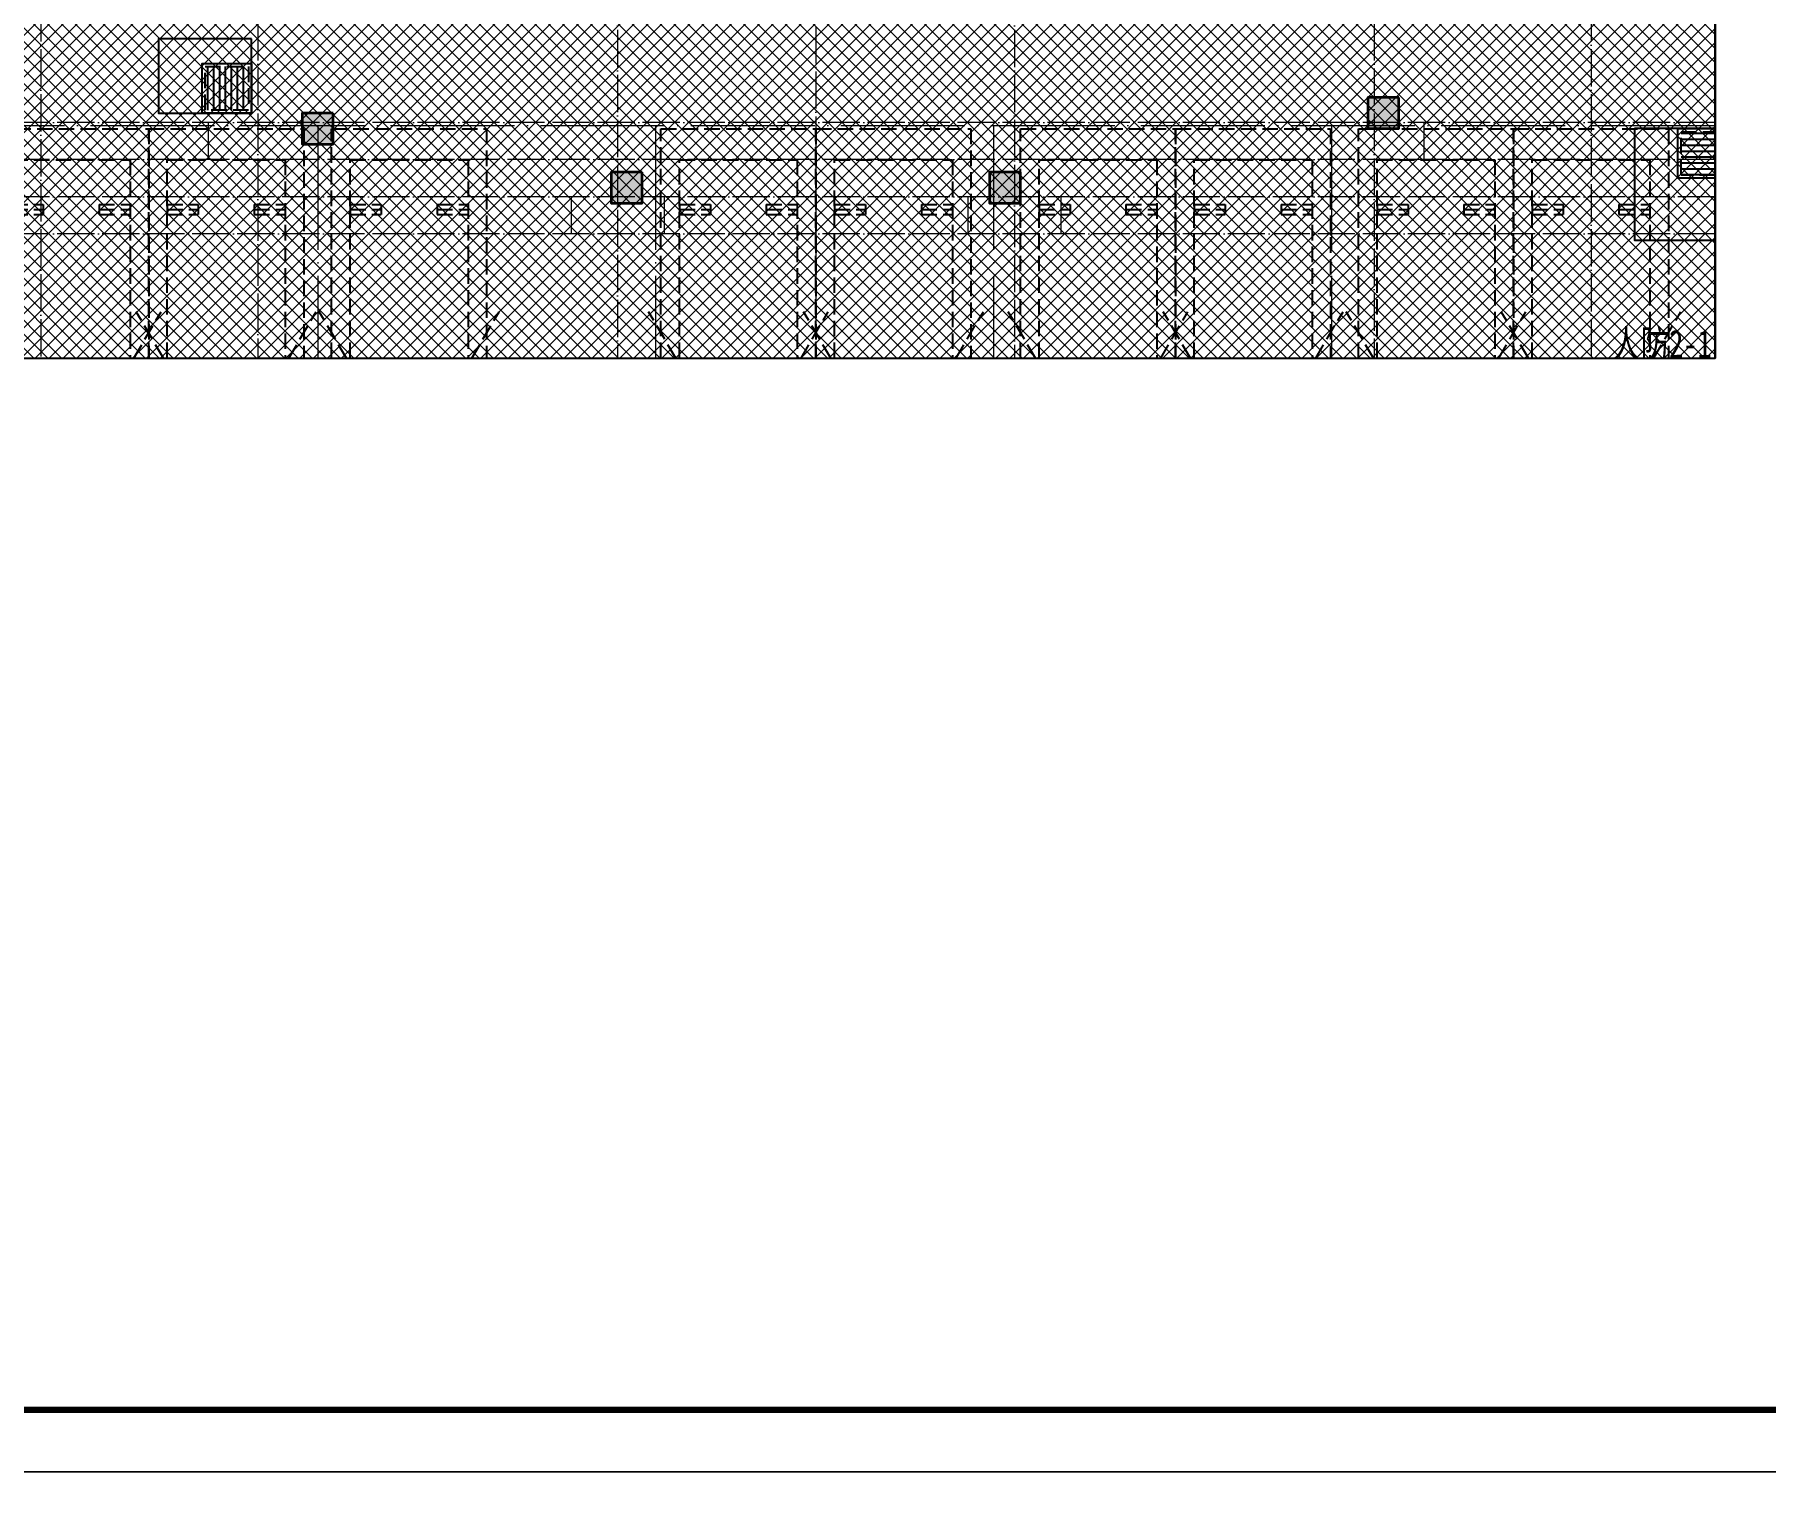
# Model space of a CAD drawing. Extents: x 3002737 to 4077523, y -995787 to -7267.
# Drawn here: x 3456554 to 3484465, y -877462 to -853806 of the extents above; entities that cross this region are included whole.
import ezdxf
from ezdxf.xclip import XClip

# ---------------------------------------------------------------- set-up
doc = ezdxf.new("R2010")
doc.units = 0
doc.header["$LTSCALE"] = 1000
doc.header["$MEASUREMENT"] = 0
doc.header["$XCLIPFRAME"] = 2
doc.linetypes.add('DASH', pattern=[0.35, 0.25, -0.1])
doc.linetypes.add('DOTE', pattern=[2.42, 2, -0.2, 0.02, -0.2])
doc.layers.get('0').update_dxf_attribs({"linetype": 'CONTINUOUS'})
for name, color, linetype in [('!!电气', 1, 'CONTINUOUS'), ('0-R-口部编号', 211, 'CONTINUOUS'), ('0-R集水坑', 191, 'CONTINUOUS'), ('HS-A-停车位（标准）', 9, 'CONTINUOUS')]:
    doc.layers.add(name, color=color, linetype=linetype)
for name, color, linetype, lineweight in [('DOTE', 19, 'DOTE', 9), ('图框', 147, 'CONTINUOUS', 20), ('填充', 251, 'CONTINUOUS', 5), ('砼柱', 2, 'CONTINUOUS', 35)]:
    doc.layers.add(name, color=color, linetype=linetype, lineweight=lineweight)
doc.styles.add('-宋体', font='', dxfattribs={"width": 0.8})
doc.styles.get('-宋体').set_extended_font_data('SimSun')

# ---------------------------------------------------------------- blocks, each defined once
blk = doc.blocks.new('A$C25A378E3')
at = {"layer": 'HS-A-停车位（标准）', "linetype": 'DASH'}
for p, q in [((300, 4280), (800, 4280)), ((300, 4280), (300, 4120)), ((300, 4200), (800, 4200)), ((800, 4280), (800, 4120)), ((1700, 4280), (2200, 4280)), ((1700, 4280), (1700, 4120)), ((1700, 4200), (2200, 4200)), ((2200, 4280), (2200, 4120)), ((300, 4120), (800, 4120)), ((1700, 4120), (2200, 4120)), ((300, 1700), (-200, 2550)), ((2200, 1700), (2700, 2550))]:
    blk.add_line(p, q, dxfattribs=at)
for points in [[(0, 5500), (2500, 5500), (2500, 0), (0, 0)], [(300, 5000), (2200, 5000), (2200, 0), (300, 0)]]:
    blk.add_lwpolyline(points, close=True, dxfattribs=at)
blk = doc.blocks.new('TIY8O')
at = {"layer": '0-R集水坑', "linetype": 'DASH'}
h = blk.add_hatch(dxfattribs=at)
h.set_pattern_fill('LINE', color=191, scale=100, angle=-90, style=0)
h.set_pattern_definition([(270, (-235326.66, -492619.82), (95.25, -8e-14), [])])
h.paths.add_polyline_path([(251193, 63603), (251193, 62903), (250493, 62903), (250493, 63603)])
at = {"layer": '0-R集水坑', "color": 191, "elevation": 0}
for points in [[(250443, 62453), (251943, 62453), (251943, 63653), (250443, 63653)], [(251243, 63653), (251243, 62853), (250443, 62853), (250443, 63653)]]:
    blk.add_lwpolyline(points, close=True, dxfattribs=at)
at = {"layer": '0-R集水坑', "color": 191, "linetype": 'DASH', "elevation": 0}
blk.add_lwpolyline([(251193, 63603), (251193, 62903), (250493, 62903), (250493, 63603)], close=True, dxfattribs=at)
blk = doc.blocks.new('YUKIUIO')
at = {"layer": '0-R集水坑', "linetype": 'DASH'}
h = blk.add_hatch(dxfattribs=at)
h.set_pattern_fill('LINE', color=191, scale=100, angle=-90, style=0)
h.set_pattern_definition([(270, (-288154.16, -492619.82), (95.25, -8e-14), [])])
h.paths.add_polyline_path([(198365, 63603), (198365, 62903), (197665, 62903), (197665, 63603)])
at = {"layer": '0-R集水坑', "color": 191, "elevation": 0}
for points in [[(197615, 62153), (199415, 62153), (199415, 63653), (197615, 63653)], [(198415, 63653), (198415, 62853), (197615, 62853), (197615, 63653)]]:
    blk.add_lwpolyline(points, close=True, dxfattribs=at)
at = {"layer": '0-R集水坑', "color": 191, "linetype": 'DASH', "elevation": 0}
blk.add_lwpolyline([(198365, 63603), (198365, 62903), (197665, 62903), (197665, 63603)], close=True, dxfattribs=at)
blk = doc.blocks.new('A$C24B36177')
for points in [[(12110, -29447), (11610, -29447), (11610, -29947), (12110, -29947)], [(-5075, -29697), (-5575, -29697), (-5575, -30197), (-5075, -30197)], [(-90, -30647), (-590, -30647), (-590, -31147), (-90, -31147)], [(6010, -30647), (5510, -30647), (5510, -31147), (6010, -31147)]]:
    blk.add_hatch(color=252).paths.add_polyline_path(points)
at = {"layer": '砼柱', "color": 252, "lineweight": 35}
for points in [[(12110, -29447), (11610, -29447), (11610, -29947), (12110, -29947)], [(-5075, -29697), (-5575, -29697), (-5575, -30197), (-5075, -30197)], [(-90, -30647), (-590, -30647), (-590, -31147), (-90, -31147)], [(6010, -30647), (5510, -30647), (5510, -31147), (6010, -31147)]]:
    blk.add_lwpolyline(points, close=True, dxfattribs=at)
blk = doc.blocks.new('A$C74D73064')
at = {"layer": '填充'}
h = blk.add_hatch(dxfattribs=at)
h.set_pattern_fill('ANSI37', color=252, scale=100, style=0)
h.set_pattern_definition([(45, (953418.07, -464688.25), (-112.253202, 112.253202), []), (135, (953418.07, -464688.25), (-112.253202, -112.253202), [])])
h.paths.add_polyline_path([(80665, 65672), (80665, 67372), (76315, 67372), (76315, 65922), (73815, 65922), (73816, 63022), (71716, 63022), (71716, 58173), (76465, 58173), (76465, 57472), (81365, 57472), (81365, 59522), (81765, 59522), (81765, 61372), (79315, 61373), (79315, 65672)], flags=16)
h.paths.add_polyline_path([(63315, 70272), (117315, 70272), (117315, 50772), (63315, 50772)])
h.paths.add_polyline_path([(104915, 66523), (104915, 67421), (100066, 67423), (100066, 65673), (101316, 65673), (101315, 61473), (96715, 61473), (96715, 58173), (101465, 58173), (101465, 57472), (104165, 57472), (104165, 59522), (107365, 59522), (107365, 63822), (106865, 63822), (106865, 66523)], flags=16)
at = {"color": 252}
blk.add_lwpolyline([(63315, 70272), (117315, 70272), (117315, 50772), (63315, 50772)], close=True, dxfattribs=at)
at = {"layer": 'DOTE', "color": 252}
for p, q in [((196116, 54519), (-86385, 54519)), ((94780, 54519), (94780, 8149)), ((100230, 54519), (100230, 8149)), ((105680, 54519), (105680, 8149)), ((111130, 54519), (111130, 8149))]:
    blk.add_line(p, q, dxfattribs=at)
at = {"layer": '填充', "color": 252}
blk.add_lwpolyline([(63315, 70272), (117315, 70272), (117315, 50772), (63315, 50772)], close=True, dxfattribs=at)
at = {"color": 252}
blk.add_blockref('A$C24B36177', (100105, 84419), dxfattribs=at)
at = {"layer": '0-R集水坑', "color": 252}
for name, p, rotation in [('TIY8O', (344158, 118375, 0), 180), ('YUKIUIO', (53862, 252087, 0), 270.0003185680422)]:
    blk.add_blockref(name, p, dxfattribs=dict(at, rotation=rotation))
at = {"layer": 'HS-A-停车位（标准）', "color": 252, "linetype": 'DASH'}
for p, rotation in [((89555, 48969), 0.000644038787326284), ((92055, 48969), 0.000644038787326284), ((95005, 48969), 0.000644038787326284), ((100315, 48969), 0.000644038787326284), ((102815, 48969), 0.000644038787326284), ((106115, 48969), 0.0006440387894940686), ((108615, 48969), 0.0006440387894940686), ((111565, 48969), 0.0006440387894940686), ((114065, 48969), 0.0006440387894940686)]:
    blk.add_blockref('A$C25A378E3', p, dxfattribs=dict(at, rotation=rotation))
at = {"layer": '0-R-口部编号', "color": 252, "style": '-宋体', "width": 0.75}
blk.add_text('人防2-1口', height=450, dxfattribs=at).set_placement((115652, 50777))
blk = doc.blocks.new('HFHFTHFD')
at = {"layer": 'DOTE', "linetype": 'DOTE', "ltscale": 0.3}
for p, q in [((445617, 612949), (445617, 593449)), ((470617, 612949), (470617, 593449)), ((454917, 604549), (454917, 593449)), ((461316, 604549), (461317, 593449)), ((449117, 601749), (449117, 593449)), ((467117, 601749), (467117, 593449)), ((458117, 600249), (458117, 593449)), ((472617, 597249), (418617, 597249)), ((448317, 597249), (448317, 596649)), ((467917, 597249), (467917, 596649)), ((472617, 596649), (418617, 596649)), ((472617, 596049), (418617, 596049)), ((454167, 596049), (454167, 595449)), ((455667, 596049), (455667, 595449)), ((460567, 596049), (460567, 595449)), ((462067, 596049), (462067, 595449)), ((472617, 595449), (418617, 595449))]:
    blk.add_line(p, q, dxfattribs=at)
blk = doc.blocks.new('A$C7B1F0EBE')
at = {"color": 252}
ref = blk.add_blockref('A$C74D73064', (-53513, -33808), dxfattribs=at)
XClip(ref).set_block_clipping_path([(63315.4263309771, 50772.2529092039), (117315.4131985184, 70272.2529080271)])
blk.add_blockref('HFHFTHFD', (-408814, -576484))

msp = doc.modelspace()

# ---------------------------------------------------------------- linework, layer by layer
at = {"layer": '图框'}
for points in [[(3417351.8, -817586.6), (3501451.8, -817586.6), (3501451.8, -876986.6), (3417351.8, -876986.6)], [(3417351.8, -876986.6), (3501451.8, -876986.6), (3501451.8, -936386.6), (3417351.8, -936386.6)]]:
    msp.add_lwpolyline(points, close=True, dxfattribs=at)
at = {"layer": '图框', "const_width": 100}
msp.add_lwpolyline([(3500451.8, -875986.6), (3500451.8, -818586.6), (3419851.8, -818586.6), (3419851.8, -875986.6)], close=True, dxfattribs=at)

# ---------------------------------------------------------------- block references
at = {"layer": '!!电气'}
msp.add_blockref('A$C7B1F0EBE', (3419851.8, -875986.6), dxfattribs=at)

doc.saveas('drawing.dxf')
